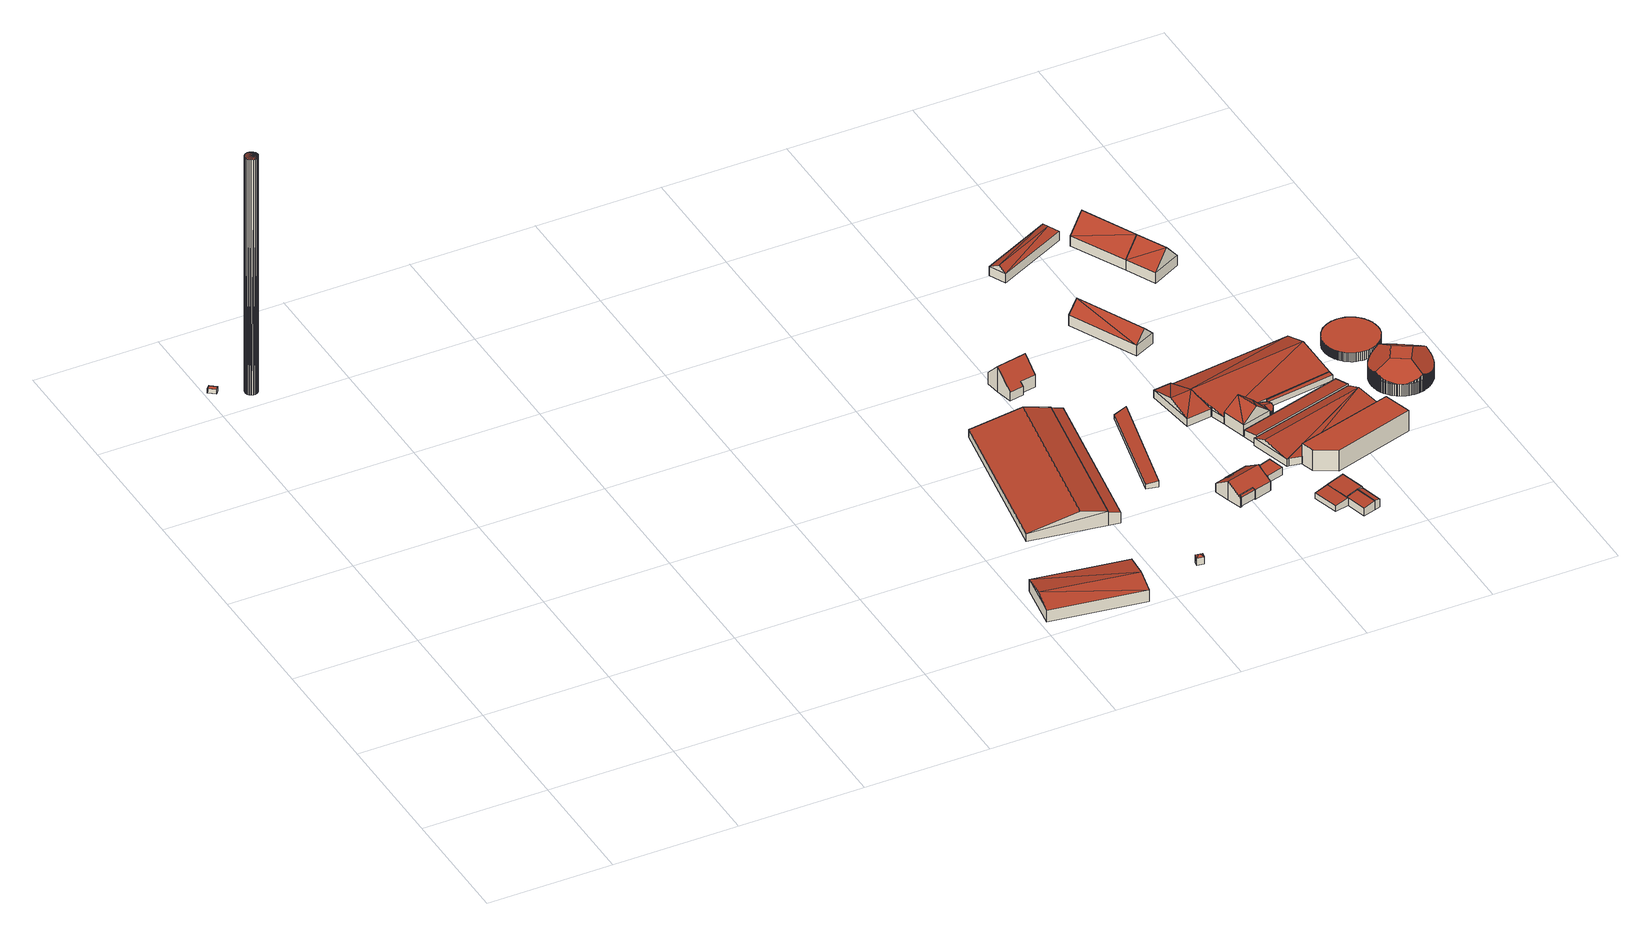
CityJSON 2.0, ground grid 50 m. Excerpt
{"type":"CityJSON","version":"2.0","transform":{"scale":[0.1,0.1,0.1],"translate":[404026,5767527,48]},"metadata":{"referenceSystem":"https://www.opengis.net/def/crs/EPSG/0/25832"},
"CityObjects":{
"building1":{"type":"Building","attributes":{"Gemeindeschluessel":"05515000","Geometrietyp2DReferenz":"3000","function":"31001_2500","roofType":"1000","measuredHeight":1.93},"address":[{"country":"Germany","locality":"Münster","thoroughfareNumber":"43c","thoroughfareName":"Sprakelweg"}],"geometry":[{"type":"Solid","lod":"2","boundaries":[[[[0,1,2,3]],[[4,5,1,0]],[[6,7,5,4]],[[3,2,7,6]],[[4,0,3,6]],[[1,5,7,2]]]],"semantics":{"surfaces":[{"type":"WallSurface"},{"type":"RoofSurface"},{"type":"GroundSurface"}],"values":[[0,0,0,0,1,2]]}}]},
"building2":{"type":"Building","attributes":{"Geometrietyp2DReferenz":"1000","Gemeindeschluessel":"05515000","function":"51002_1220","roofType":"9999","measuredHeight":103.25},"geometry":[{"type":"Solid","lod":"2","boundaries":[[[[8,9,10]],[[9,11,10]],[[12,13,8]],[[13,9,8]],[[14,15,12]],[[15,13,12]],[[16,17,14]],[[17,15,14]],[[18,19,16]],[[19,17,16]],[[20,21,18]],[[21,19,18]],[[22,23,20]],[[23,21,20]],[[24,25,22]],[[25,23,22]],[[26,27,24]],[[27,25,24]],[[28,29,26]],[[29,27,26]],[[30,31,28]],[[31,29,28]],[[32,33,30]],[[33,31,30]],[[34,35,32]],[[35,33,32]],[[36,37,34]],[[37,35,34]],[[38,39,36]],[[39,37,36]],[[40,41,38]],[[41,39,38]],[[42,43,40]],[[43,41,40]],[[44,45,42]],[[45,43,42]],[[46,47,44]],[[47,45,44]],[[10,11,46]],[[11,47,46]],[[11,9,47]],[[9,13,47]],[[13,15,47]],[[15,17,47]],[[17,19,47]],[[19,21,47]],[[21,23,47]],[[23,25,47]],[[25,27,47]],[[27,29,47]],[[29,31,47]],[[31,33,47]],[[33,35,47]],[[35,37,47]],[[37,39,47]],[[39,41,47]],[[41,43,47]],[[43,45,47]],[[8,10,12]],[[10,46,12]],[[46,44,12]],[[44,42,12]],[[42,40,12]],[[40,38,12]],[[38,36,12]],[[36,34,12]],[[34,32,12]],[[32,30,12]],[[30,28,12]],[[28,26,12]],[[26,24,12]],[[24,22,12]],[[22,20,12]],[[20,18,12]],[[18,16,12]],[[16,14,12]]]],"semantics":{"surfaces":[{"type":"WallSurface"},{"type":"GroundSurface"},{"type":"RoofSurface"}],"values":[[0,0,0,0,0,0,0,0,0,0,0,0,0,0,0,0,0,0,0,0,0,0,0,0,0,0,0,0,0,0,0,0,0,0,0,0,0,0,0,0,1,1,1,1,1,1,1,1,1,1,1,1,1,1,1,1,1,1,2,2,2,2,2,2,2,2,2,2,2,2,2,2,2,2,2,2]]}}]},
"building3":{"type":"Building","attributes":{"Gemeindeschluessel":"05515000","Geometrietyp2DReferenz":"3000","function":"51009_1610","roofType":"3100","measuredHeight":6.9},"geometry":[{"type":"Solid","lod":"2","boundaries":[[[[48,49,50,51]],[[52,53,49,48]],[[54,55,53,52]],[[51,50,55,54]],[[48,56,52]],[[54,57,51]],[[56,48,51]],[[51,57,56]],[[52,56,57]],[[57,54,52]],[[49,53,55,50]]]],"semantics":{"surfaces":[{"type":"WallSurface"},{"type":"RoofSurface"},{"type":"GroundSurface"}],"values":[[0,0,0,0,0,0,1,1,1,1,2]]}}]},
"building4":{"type":"Building","attributes":{"Gemeindeschluessel":"05515000","Geometrietyp2DReferenz":"3000","function":"31001_2700","roofType":"3100","measuredHeight":8.53},"geometry":[{"type":"Solid","lod":"2","boundaries":[[[[58,59,60,61]],[[62,63,59,58]],[[64,65,63,62]],[[61,60,65,64]],[[58,66,62]],[[64,67,61]],[[61,67,66,58]],[[62,66,67,64]],[[59,63,65,60]]]],"semantics":{"surfaces":[{"type":"WallSurface"},{"type":"RoofSurface"},{"type":"GroundSurface"}],"values":[[0,0,0,0,0,0,1,1,2]]}}]},
"building5":{"type":"Building","attributes":{"Gemeindeschluessel":"05515000","Geometrietyp2DReferenz":"3000","function":"31001_2500","roofType":"5000","measuredHeight":3.72},"address":[{"country":"Germany","locality":"Münster","thoroughfareNumber":"43b","thoroughfareName":"Sprakelweg"}],"geometry":[{"type":"Solid","lod":"2","boundaries":[[[[68,69,70,71]],[[72,73,69,68]],[[74,75,73,72]],[[71,70,75,74]],[[76,74,72,77]],[[72,68,77]],[[77,68,71,76]],[[71,74,76]],[[69,73,75,70]]]],"semantics":{"surfaces":[{"type":"WallSurface"},{"type":"RoofSurface"},{"type":"GroundSurface"}],"values":[[0,0,0,0,1,1,1,1,2]]}}]},
"building6":{"type":"Building","attributes":{"Gemeindeschluessel":"05515000","Geometrietyp2DReferenz":"3000","function":"51009_1610","roofType":"2100","measuredHeight":6},"geometry":[{"type":"Solid","lod":"2","boundaries":[[[[78,79,80,81]],[[82,83,79,78]],[[84,85,83,82]],[[81,80,85,84]],[[82,78,81,84]],[[79,83,85,80]]]],"semantics":{"surfaces":[{"type":"WallSurface"},{"type":"RoofSurface"},{"type":"GroundSurface"}],"values":[[0,0,0,0,1,2]]}}]},
"building7":{"type":"Building","attributes":{"Gemeindeschluessel":"05515000","Geometrietyp2DReferenz":"3000","function":"31001_1000","roofType":"3100","measuredHeight":11.17},"address":[{"country":"Germany","locality":"Münster","thoroughfareNumber":"43a","thoroughfareName":"Sprakelweg"}],"geometry":[{"type":"Solid","lod":"2","boundaries":[[[[86,87,88,89]],[[90,91,87,86]],[[92,93,91,90]],[[94,95,93,92]],[[96,97,95,94]],[[98,99,97,96]],[[100,101,99,98]],[[89,88,101,100]],[[94,92,90,96]],[[86,89,100,98,96,90]],[[87,91,93,95,97,99,101,88]]]],"semantics":{"surfaces":[{"type":"WallSurface"},{"type":"RoofSurface"},{"type":"GroundSurface"}],"values":[[0,0,0,0,0,0,0,0,1,1,2]]}}]},
"building8":{"type":"Building","attributes":{"Gemeindeschluessel":"05515000","Geometrietyp2DReferenz":"3000","function":"31001_2700","roofType":"2100","measuredHeight":2.74},"geometry":[{"type":"Solid","lod":"2","boundaries":[[[[102,103,104,105]],[[106,107,103,102]],[[108,109,107,106]],[[105,104,109,108]],[[106,102,105,108]],[[103,107,109,104]]]],"semantics":{"surfaces":[{"type":"WallSurface"},{"type":"RoofSurface"},{"type":"GroundSurface"}],"values":[[0,0,0,0,1,2]]}}]},
"building9":{"type":"Building","attributes":{"Gemeindeschluessel":"05515000","Geometrietyp2DReferenz":"3000","function":"51009_1610","roofType":"2100","measuredHeight":4.3},"geometry":[{"type":"Solid","lod":"2","boundaries":[[[[110,111,112,113]],[[114,115,111,110]],[[116,117,115,114]],[[113,112,117,116]],[[114,110,113,116]],[[111,115,117,112]]]],"semantics":{"surfaces":[{"type":"WallSurface"},{"type":"RoofSurface"},{"type":"GroundSurface"}],"values":[[0,0,0,0,1,2]]}}]},
"building10":{"type":"Building","attributes":{"Gemeindeschluessel":"05515000","Geometrietyp2DReferenz":"3000","function":"51009_1610","roofType":"2100","measuredHeight":4.49},"geometry":[{"type":"Solid","lod":"2","boundaries":[[[[118,119,120,121]],[[122,123,119,118]],[[124,125,123,122]],[[121,120,125,124]],[[122,118,121,124]],[[119,123,125,120]]]],"semantics":{"surfaces":[{"type":"WallSurface"},{"type":"RoofSurface"},{"type":"GroundSurface"}],"values":[[0,0,0,0,1,2]]}}]},
"building11":{"type":"Building","attributes":{"Gemeindeschluessel":"05515000","Geometrietyp2DReferenz":"3000","function":"31001_1000","roofType":"3100","measuredHeight":7.99},"address":[{"country":"Germany","locality":"Münster","thoroughfareNumber":"43","thoroughfareName":"Sprakelweg"}],"geometry":[{"type":"Solid","lod":"2","boundaries":[[[[126,127,128,110]],[[129,130,127,126]],[[114,131,130,129]],[[132,133,131,114]],[[134,135,133,132]],[[136,137,135,134]],[[138,139,137,136]],[[122,140,139,138]],[[118,141,140,122]],[[142,143,141,118]],[[144,145,143,142]],[[146,147,145,144]],[[148,149,147,146]],[[150,151,149,148]],[[152,153,151,150]],[[110,128,153,152]],[[146,144,142,118,122,138,136,134,148]],[[132,114,129,126,110,152,150,148,134]],[[127,130,131,133,135,137,139,140,141,143,145,147,149,151,153,128]]]],"semantics":{"surfaces":[{"type":"WallSurface"},{"type":"RoofSurface"},{"type":"GroundSurface"}],"values":[[0,0,0,0,0,0,0,0,0,0,0,0,0,0,0,0,1,1,2]]}}]},
"building12":{"type":"Building","attributes":{"Gemeindeschluessel":"05515000","Geometrietyp2DReferenz":"3000","function":"51009_1610","roofType":"1000","measuredHeight":3.17},"geometry":[{"type":"Solid","lod":"2","boundaries":[[[[154,155,156,157]],[[158,159,155,154]],[[160,161,159,158]],[[157,156,161,160]],[[158,154,157,160]],[[155,159,161,156]]]],"semantics":{"surfaces":[{"type":"WallSurface"},{"type":"RoofSurface"},{"type":"GroundSurface"}],"values":[[0,0,0,0,1,2]]}}]},
"building13":{"type":"Building","attributes":{"Gemeindeschluessel":"05515000","Geometrietyp2DReferenz":"3000","function":"31001_2460","roofType":"2100","measuredHeight":3.37},"geometry":[{"type":"Solid","lod":"2","boundaries":[[[[162,163,164,165]],[[166,167,163,162]],[[168,169,167,166]],[[165,164,169,168]],[[166,162,165,168]],[[163,167,169,164]]]],"semantics":{"surfaces":[{"type":"WallSurface"},{"type":"RoofSurface"},{"type":"GroundSurface"}],"values":[[0,0,0,0,1,2]]}}]},
"building14":{"type":"Building","attributes":{"Gemeindeschluessel":"05515000","Geometrietyp2DReferenz":"3000","function":"51009_1610","roofType":"2100","measuredHeight":3.13},"geometry":[{"type":"Solid","lod":"2","boundaries":[[[[170,171,172,173]],[[174,175,171,170]],[[176,177,175,174]],[[173,172,177,176]],[[174,170,173,176]],[[171,175,177,172]]]],"semantics":{"surfaces":[{"type":"WallSurface"},{"type":"RoofSurface"},{"type":"GroundSurface"}],"values":[[0,0,0,0,1,2]]}}]},
"building15":{"type":"Building","attributes":{"Gemeindeschluessel":"05515000","Geometrietyp2DReferenz":"3000","function":"31001_2700"},"children":["building15-1","building15-2"]},
"building15-1":{"type":"BuildingPart","attributes":{"roofType":"2100","measuredHeight":4.06},"parents":["building15"],"geometry":[{"type":"Solid","lod":"2","boundaries":[[[[178,179,180,181]],[[182,183,184,185,186]],[[187,188,183,182]],[[181,180,188,187]],[[182,186,189,178,181,187]],[[179,184,183,188,180]],[[185,189,186]],[[184,179,178,189,185]]]],"semantics":{"surfaces":[{"type":"WallSurface"},{"type":"RoofSurface"},{"type":"GroundSurface"},{"type":"ClosureSurface"}],"values":[[0,0,0,0,1,2,0,3]]}}]},
"building15-2":{"type":"BuildingPart","attributes":{"roofType":"2100","measuredHeight":4},"parents":["building15"],"geometry":[{"type":"Solid","lod":"2","boundaries":[[[[190,191,192,193]],[[185,184,191,190]],[[193,192,179,178,194]],[[189,185,190,193,194]],[[191,184,179,192]],[[189,194,178]],[[184,185,189,178,179]]]],"semantics":{"surfaces":[{"type":"WallSurface"},{"type":"RoofSurface"},{"type":"GroundSurface"},{"type":"ClosureSurface"}],"values":[[0,0,0,1,2,0,3]]}}]},
"building16":{"type":"Building","attributes":{"Gemeindeschluessel":"05515000","Geometrietyp2DReferenz":"3000","function":"51009_1610","roofType":"2100","measuredHeight":3.94},"geometry":[{"type":"Solid","lod":"2","boundaries":[[[[195,196,197,198]],[[199,200,196,195]],[[201,202,200,199]],[[198,197,202,201]],[[199,195,198,201]],[[196,200,202,197]]]],"semantics":{"surfaces":[{"type":"WallSurface"},{"type":"RoofSurface"},{"type":"GroundSurface"}],"values":[[0,0,0,0,1,2]]}}]},
"building17":{"type":"Building","attributes":{"Gemeindeschluessel":"05515000","Geometrietyp2DReferenz":"3000","function":"31001_2700","roofType":"3100","measuredHeight":9.33},"geometry":[{"type":"Solid","lod":"2","boundaries":[[[[203,204,205,206]],[[207,208,204,203]],[[209,210,208,207]],[[206,205,210,209]],[[203,211,207]],[[209,212,206]],[[206,212,211]],[[211,203,206]],[[212,209,207]],[[207,211,212]],[[204,208,210,205]]]],"semantics":{"surfaces":[{"type":"WallSurface"},{"type":"RoofSurface"},{"type":"GroundSurface"}],"values":[[0,0,0,0,0,0,1,1,1,1,2]]}}]},
"building18":{"type":"Building","attributes":{"Gemeindeschluessel":"05515000","Geometrietyp2DReferenz":"3000","function":"51003_1201","roofType":"5000","measuredHeight":2.66},"geometry":[{"type":"Solid","lod":"2","boundaries":[[[[213,214,215,216]],[[217,218,214,213]],[[219,220,218,217]],[[221,222,220,219]],[[223,224,222,221]],[[225,226,224,223]],[[227,228,226,225]],[[229,230,228,227]],[[231,232,230,229]],[[233,234,232,231]],[[235,236,234,233]],[[237,238,236,235]],[[239,240,238,237]],[[241,242,240,239]],[[243,244,242,241]],[[245,246,244,243]],[[247,248,246,245]],[[249,250,248,247]],[[251,252,250,249]],[[253,254,252,251]],[[255,256,254,253]],[[257,258,256,255]],[[259,260,258,257]],[[261,262,260,259]],[[263,264,262,261]],[[265,266,264,263]],[[267,268,266,265]],[[269,270,268,267]],[[271,272,270,269]],[[273,274,272,271]],[[275,276,274,273]],[[277,278,276,275]],[[279,280,278,277]],[[281,282,280,279]],[[283,284,282,281]],[[285,286,284,283]],[[287,288,286,285]],[[289,290,288,287]],[[291,292,290,289]],[[293,294,292,291]],[[295,296,294,293]],[[297,298,296,295]],[[299,300,298,297]],[[301,302,300,299]],[[303,304,302,301]],[[305,306,304,303]],[[307,308,306,305]],[[309,310,308,307]],[[311,312,310,309]],[[313,314,312,311]],[[315,316,314,313]],[[216,215,316,315]],[[275,273,271,317,318,295,293,291,289,287,285,283,281,279,277]],[[269,267,265,263,261,259,257,255,253,251,249,247,245,243,241,239,237,235,233,319,318,317]],[[295,318,319,231,229,227,225,223,221,219,217,213,216,315,313,311,309,307,305,303,301,299,297]],[[231,319,233]],[[269,317,271]],[[214,218,220,222,224,226,228,230,232,234,236,238,240,242,244,246,248,250,252,254,256,258,260,262,264,266,268,270,272,274,276,278,280,282,284,286,288,290,292,294,296,298,300,302,304,306,308,310,312,314,316,215]]]],"semantics":{"surfaces":[{"type":"WallSurface"},{"type":"RoofSurface"},{"type":"GroundSurface"}],"values":[[0,0,0,0,0,0,0,0,0,0,0,0,0,0,0,0,0,0,0,0,0,0,0,0,0,0,0,0,0,0,0,0,0,0,0,0,0,0,0,0,0,0,0,0,0,0,0,0,0,0,0,0,1,1,1,0,0,2]]}}]},
"building19":{"type":"Building","attributes":{"Gemeindeschluessel":"05515000","Geometrietyp2DReferenz":"3000","function":"31001_2700","roofType":"5000","measuredHeight":6.57},"geometry":[{"type":"Solid","lod":"2","boundaries":[[[[320,321,322,323]],[[324,325,321,320]],[[326,327,325,324]],[[323,322,327,326]],[[320,328,324]],[[326,329,323]],[[329,328,320]],[[320,323,329]],[[326,324,328]],[[328,329,326]],[[321,325,327,322]]]],"semantics":{"surfaces":[{"type":"WallSurface"},{"type":"RoofSurface"},{"type":"GroundSurface"}],"values":[[0,0,0,0,1,0,1,1,1,1,2]]}}]},
"building20":{"type":"Building","attributes":{"Gemeindeschluessel":"05515000","Geometrietyp2DReferenz":"3000","function":"31001_2700"},"children":["building20-1","building20-2","building20-3","building20-4","building20-5","building20-6"]},
"building20-1":{"type":"BuildingPart","attributes":{"roofType":"3100","measuredHeight":10.3},"parents":["building20"],"geometry":[{"type":"Solid","lod":"2","boundaries":[[[[330,331,332,333,334,335]],[[336,337,338,339,340,341]],[[342,343,344,345]],[[346,345,344]],[[343,330,335]],[[344,343,335]],[[346,344,335,336]],[[342,345,346,336,341]],[[343,342,341,330]],[[332,339,338,333]],[[331,330,341,340]],[[339,332,331,340]],[[337,336,335,334]],[[333,338,337,334]]]],"semantics":{"surfaces":[{"type":"WallSurface"},{"type":"RoofSurface"},{"type":"GroundSurface"},{"type":"ClosureSurface"}],"values":[[0,0,1,1,1,1,0,0,0,2,0,3,0,3]]}}]},
"building20-2":{"type":"BuildingPart","attributes":{"roofType":"3100","measuredHeight":6},"parents":["building20"],"geometry":[{"type":"Solid","lod":"2","boundaries":[[[[347,348,349,350,351]],[[334,333,352,353,354]],[[355,356,338,337]],[[357,358,356,355]],[[359,360,358,357]],[[351,350,361,362]],[[363,351,364]],[[362,365,364,351]],[[337,334,354,347,363,366]],[[367,368,369,370,366,363,364]],[[366,370,355,337]],[[370,369,357,355]],[[369,368,371,359,357]],[[363,347,351]],[[349,352,333,338,356,358,360,361,350]],[[348,347,354,353]],[[352,349,348,353]],[[333,334,337,338]],[[362,361,360,359]],[[368,367,371]],[[371,365,362,359]],[[367,364,365,371]]]],"semantics":{"surfaces":[{"type":"WallSurface"},{"type":"RoofSurface"},{"type":"GroundSurface"},{"type":"ClosureSurface"}],"values":[[0,0,0,0,0,0,1,1,1,1,0,0,0,0,2,0,3,3,3,0,3,3]]}}]},
"building20-3":{"type":"BuildingPart","attributes":{"roofType":"2100","measuredHeight":2.68},"parents":["building20"],"geometry":[{"type":"Solid","lod":"2","boundaries":[[[[353,352,372,373]],[[374,375,349,348]],[[373,372,375,374]],[[348,353,373,374]],[[352,349,375,372]],[[352,353,348,349]]]],"semantics":{"surfaces":[{"type":"WallSurface"},{"type":"RoofSurface"},{"type":"GroundSurface"},{"type":"ClosureSurface"}],"values":[[0,0,0,1,2,3]]}}]},
"building20-4":{"type":"BuildingPart","attributes":{"roofType":"3100","measuredHeight":6.17},"parents":["building20"],"geometry":[{"type":"Solid","lod":"2","boundaries":[[[[376,377,360,359,371]],[[378,379,377,376]],[[380,362,361,379,378]],[[376,381,378]],[[376,371,367,382]],[[382,381,376]],[[381,382,380]],[[380,378,381]],[[377,379,361,360]],[[380,365,362]],[[360,361,362,359]],[[362,365,371,359]],[[367,364,365,380,382]],[[365,364,367,371]]]],"semantics":{"surfaces":[{"type":"WallSurface"},{"type":"RoofSurface"},{"type":"GroundSurface"},{"type":"ClosureSurface"}],"values":[[0,0,0,0,1,1,1,1,2,0,3,3,0,3]]}}]},
"building20-5":{"type":"BuildingPart","attributes":{"roofType":"2100","measuredHeight":3.8},"parents":["building20"],"geometry":[{"type":"Solid","lod":"2","boundaries":[[[[383,384,332,331]],[[385,386,387,384,383]],[[340,339,388,389,390]],[[390,385,383,331,340]],[[384,387,388,339,332]],[[386,385,390,389]],[[388,387,386,389]],[[339,340,331,332]]]],"semantics":{"surfaces":[{"type":"WallSurface"},{"type":"RoofSurface"},{"type":"GroundSurface"},{"type":"ClosureSurface"}],"values":[[0,0,0,1,2,0,3,3]]}}]},
"building20-6":{"type":"BuildingPart","attributes":{"roofType":"5000","measuredHeight":5.18},"parents":["building20"],"geometry":[{"type":"Solid","lod":"2","boundaries":[[[[391,392,393,394]],[[395,396,392,391]],[[389,388,396,395]],[[397,398,387,386]],[[399,400,398,397]],[[394,393,400,399]],[[401,386,389,395,402]],[[399,397,401]],[[394,399,401]],[[391,394,401]],[[401,402,391]],[[401,397,386]],[[402,395,391]],[[392,396,388,387,398,400,393]],[[388,389,386,387]]]],"semantics":{"surfaces":[{"type":"WallSurface"},{"type":"RoofSurface"},{"type":"GroundSurface"},{"type":"ClosureSurface"}],"values":[[0,0,0,0,0,0,1,1,1,1,1,0,0,2,3]]}}]},
"building21":{"type":"Building","attributes":{"Gemeindeschluessel":"05515000","Geometrietyp2DReferenz":"3000","function":"51003_1201","roofType":"1000","measuredHeight":9},"geometry":[{"type":"Solid","lod":"2","boundaries":[[[[403,404,405,406]],[[407,408,404,403]],[[409,410,408,407]],[[411,412,410,409]],[[406,405,412,411]],[[409,407,403,406,411]],[[404,408,410,412,405]]]],"semantics":{"surfaces":[{"type":"WallSurface"},{"type":"RoofSurface"},{"type":"GroundSurface"}],"values":[[0,0,0,0,0,1,2]]}}]},
"building22":{"type":"Building","attributes":{"Gemeindeschluessel":"05515000","Geometrietyp2DReferenz":"3000","function":"31001_2700","roofType":"3100","measuredHeight":11.82},"geometry":[{"type":"Solid","lod":"2","boundaries":[[[[413,414,415,416]],[[417,418,414,413]],[[419,420,418,417]],[[416,415,420,419]],[[413,421,417]],[[419,422,416]],[[422,421,413]],[[413,416,422]],[[419,417,421]],[[421,422,419]],[[414,418,420,415]]]],"semantics":{"surfaces":[{"type":"WallSurface"},{"type":"RoofSurface"},{"type":"GroundSurface"}],"values":[[0,0,0,0,0,0,1,1,1,1,2]]}}]},
"building23":{"type":"Building","attributes":{"Gemeindeschluessel":"05515000","Geometrietyp2DReferenz":"3000","function":"31001_1000","roofType":"3100","measuredHeight":11.79},"address":[{"country":"Germany","locality":"Münster","thoroughfareNumber":"45","thoroughfareName":"Sprakelweg"}],"geometry":[{"type":"Solid","lod":"2","boundaries":[[[[423,424,420,425]],[[426,427,424,423]],[[428,415,427,426]],[[425,420,415,428]],[[423,429,426]],[[428,422,425]],[[423,425,422]],[[422,429,423]],[[429,422,428]],[[428,426,429]],[[424,427,415,420]]]],"semantics":{"surfaces":[{"type":"WallSurface"},{"type":"RoofSurface"},{"type":"GroundSurface"}],"values":[[0,0,0,0,0,0,1,1,1,1,2]]}}]},
"building24":{"type":"Building","attributes":{"Gemeindeschluessel":"05515000","Geometrietyp2DReferenz":"3000","function":"51002_1215","roofType":"5000","measuredHeight":10.64},"geometry":[{"type":"Solid","lod":"2","boundaries":[[[[430,431,432,433]],[[434,435,431,430]],[[436,437,435,434]],[[438,439,437,436]],[[440,441,439,438]],[[442,443,441,440]],[[444,445,443,442]],[[446,447,445,444]],[[448,449,447,446]],[[450,451,449,448]],[[452,453,451,450]],[[454,455,453,452]],[[456,457,455,454]],[[458,459,457,456]],[[460,461,459,458]],[[462,463,461,460]],[[464,465,463,462]],[[466,467,465,464]],[[468,469,467,466]],[[470,471,469,468]],[[472,473,471,470]],[[474,475,473,472]],[[476,477,475,474]],[[478,479,477,476]],[[480,481,479,478]],[[482,483,481,480]],[[484,485,483,482]],[[486,487,485,484]],[[488,489,487,486]],[[490,491,489,488]],[[492,493,491,490]],[[494,495,493,492]],[[496,497,495,494]],[[498,499,497,496]],[[500,501,499,498]],[[502,503,501,500]],[[504,505,503,502]],[[506,507,505,504]],[[508,509,507,506]],[[510,511,509,508]],[[512,513,511,510]],[[514,515,513,512]],[[516,517,515,514]],[[518,519,517,516]],[[520,521,519,518]],[[522,523,521,520]],[[524,525,523,522]],[[526,527,525,524]],[[528,529,527,526]],[[530,531,529,528]],[[532,533,531,530]],[[534,535,533,532]],[[536,537,535,534]],[[538,539,537,536]],[[540,541,539,538]],[[542,543,541,540]],[[544,545,543,542]],[[546,547,545,544]],[[548,549,547,546]],[[550,551,549,548]],[[552,553,551,550]],[[554,555,553,552]],[[556,557,555,554]],[[558,559,557,556]],[[560,561,559,558]],[[562,563,561,560]],[[564,565,563,562]],[[566,567,565,564]],[[568,569,567,566]],[[570,571,569,568]],[[572,573,571,570]],[[574,575,573,572]],[[576,577,575,574]],[[578,579,577,576]],[[580,581,579,578]],[[582,583,581,580]],[[584,585,583,582]],[[586,587,585,584]],[[588,589,587,586]],[[590,591,589,588]],[[592,593,591,590]],[[594,595,593,592]],[[596,597,595,594]],[[598,599,597,596]],[[600,601,599,598]],[[602,603,601,600]],[[604,605,603,602]],[[606,607,605,604]],[[608,609,607,606]],[[610,611,609,608]],[[612,613,611,610]],[[614,615,613,612]],[[616,617,615,614]],[[618,619,617,616]],[[620,621,619,618]],[[622,623,621,620]],[[624,625,623,622]],[[626,627,625,624]],[[628,629,627,626]],[[630,631,629,628]],[[632,633,631,630]],[[634,635,633,632]],[[636,637,635,634]],[[638,639,637,636]],[[640,641,639,638]],[[642,643,641,640]],[[644,645,643,642]],[[646,647,645,644]],[[648,649,647,646]],[[650,651,649,648]],[[652,653,651,650]],[[654,655,653,652]],[[656,657,655,654]],[[658,659,657,656]],[[660,661,659,658]],[[662,663,661,660]],[[664,665,663,662]],[[666,667,665,664]],[[668,669,667,666]],[[670,671,669,668]],[[672,673,671,670]],[[674,675,673,672]],[[676,677,675,674]],[[678,679,677,676]],[[680,681,679,678]],[[682,683,681,680]],[[684,685,683,682]],[[686,687,685,684]],[[688,689,687,686]],[[433,432,689,688]],[[690,691,692,693,694,695,696,697,698,699,700,701,702,703,704,705,706,707,708,709,710,711,712,713,714,715,716,717,718,719,720,721,722,723,724,725,726]],[[727,728,729,730,731,732,733,734,735,736,737,738,739,740,741,742,743,744,745,746,747,748,749,750,751,752,753,754,755,756,757,758,759,692,691,760,761]],[[762,763,764,765,766,761,760,767,768,769,770,771,772,773,774,775,776,777,778,779,780,781,782,783,570,568,566,564,784,785,786,787,788,789,790]],[[768,767,690,726,791,792,793,794,795,796,797,798,799,800,801,802,803,804,805,806,807,808,809,810,811,812,813,814,815,816,817,818,819,820,821,822]],[[760,691,690,767]],[[822,821,604,602]],[[821,820,606,604]],[[819,818,610,608]],[[820,819,608,606]],[[817,816,614,612]],[[818,817,612,610]],[[815,814,618,616]],[[816,815,616,614]],[[813,812,622,620]],[[814,813,620,618]],[[812,811,624,622]],[[811,810,626,624]],[[809,808,630,628]],[[810,809,628,626]],[[807,806,634,632]],[[808,807,632,630]],[[806,805,636,634]],[[805,804,638,636]],[[804,803,640,638]],[[803,802,642,640]],[[802,801,644,642]],[[801,800,646,644]],[[800,799,648,646]],[[799,798,650,648]],[[798,797,652,650]],[[797,796,654,652]],[[796,795,656,654]],[[795,794,658,656]],[[794,793,660,658]],[[793,792,662,660]],[[792,791,664,662]],[[791,726,666,664]],[[769,768,822,602,600]],[[790,789,552,550]],[[789,788,554,552]],[[788,787,556,554]],[[787,786,558,556]],[[786,785,560,558]],[[785,784,562,560]],[[784,564,562]],[[783,572,570]],[[783,782,574,572]],[[782,781,576,574]],[[781,780,578,576]],[[780,779,580,578]],[[779,778,582,580]],[[778,777,584,582]],[[777,776,586,584]],[[776,775,588,586]],[[775,774,590,588]],[[774,773,592,590]],[[773,772,594,592]],[[772,771,596,594]],[[771,770,598,596]],[[770,769,600,598]],[[727,761,766,540,538]],[[766,765,542,540]],[[765,764,544,542]],[[764,763,546,544]],[[763,762,548,546]],[[762,790,550,548]],[[693,692,759,474,472]],[[759,758,476,474]],[[758,757,478,476]],[[757,756,480,478]],[[756,755,482,480]],[[755,754,484,482]],[[754,753,486,484]],[[753,752,488,486]],[[752,751,490,488]],[[750,749,494,492]],[[751,750,492,490]],[[749,748,496,494]],[[748,747,498,496]],[[747,746,500,498]],[[746,745,502,500]],[[745,744,504,502]],[[744,743,506,504]],[[743,742,508,506]],[[742,741,510,508]],[[741,740,512,510]],[[740,739,514,512]],[[739,738,516,514]],[[738,737,518,516]],[[737,736,520,518]],[[736,735,522,520]],[[735,734,524,522]],[[734,733,526,524]],[[733,732,528,526]],[[732,731,530,528]],[[731,730,532,530]],[[730,729,534,532]],[[729,728,536,534]],[[728,727,538,536]],[[726,725,668,666]],[[725,724,670,668]],[[724,723,672,670]],[[723,722,674,672]],[[722,721,676,674]],[[721,720,678,676]],[[720,719,680,678]],[[719,718,682,680]],[[718,717,684,682]],[[717,716,686,684]],[[716,715,688,686]],[[715,714,433,688]],[[714,713,430,433]],[[713,712,434,430]],[[712,711,436,434]],[[711,710,438,436]],[[710,709,440,438]],[[709,708,442,440]],[[708,707,444,442]],[[707,706,446,444]],[[706,705,448,446]],[[705,704,450,448]],[[704,703,452,450]],[[703,702,454,452]],[[702,701,456,454]],[[701,700,458,456]],[[700,699,460,458]],[[699,698,462,460]],[[698,697,464,462]],[[697,696,466,464]],[[696,695,468,466]],[[695,694,470,468]],[[694,693,472,470]],[[431,435,437,439,441,443,445,447,449,451,453,455,457,459,461,463,465,467,469,471,473,475,477,479,481,483,485,487,489,491,493,495,497,499,501,503,505,507,509,511,513,515,517,519,521,523,525,527,529,531,533,535,537,539,541,543,545,547,549,551,553,555,557,559,561,563,565,567,569,571,573,575,577,579,581,583,585,587,589,591,593,595,597,599,601,603,605,607,609,611,613,615,617,619,621,623,625,627,629,631,633,635,637,639,641,643,645,647,649,651,653,655,657,659,661,663,665,667,669,671,673,675,677,679,681,683,685,687,689,432]]]],"semantics":{"surfaces":[{"type":"WallSurface"},{"type":"RoofSurface"},{"type":"GroundSurface"}],"values":[[0,0,0,0,0,0,0,0,0,0,0,0,0,0,0,0,0,0,0,0,0,0,0,0,0,0,0,0,0,0,0,0,0,0,0,0,0,0,0,0,0,0,0,0,0,0,0,0,0,0,0,0,0,0,0,0,0,0,0,0,0,0,0,0,0,0,0,0,0,0,0,0,0,0,0,0,0,0,0,0,0,0,0,0,0,0,0,0,0,0,0,0,0,0,0,0,0,0,0,0,0,0,0,0,0,0,0,0,0,0,0,0,0,0,0,0,0,0,0,0,0,0,0,0,0,0,0,0,0,0,1,1,1,1,1,0,0,0,0,0,0,0,0,0,0,0,0,0,0,0,0,0,0,0,0,0,0,0,0,0,0,0,0,0,0,0,0,0,0,0,0,0,0,0,0,0,0,0,0,0,0,0,0,0,0,0,0,0,0,0,0,0,0,0,0,0,0,0,0,0,0,0,0,0,0,0,0,0,0,0,0,0,0,0,0,0,0,0,0,0,0,0,0,0,0,0,0,0,0,0,0,0,0,0,0,0,0,0,0,0,0,0,0,0,0,0,0,0,0,0,0,0,0,0,0,0,0,0,0,0,0,0,2]]}}]},
"building25":{"type":"Building","attributes":{"Gemeindeschluessel":"05515000","Geometrietyp2DReferenz":"3000","function":"51003_1201","roofType":"1000","measuredHeight":3.78},"geometry":[{"type":"Solid","lod":"2","boundaries":[[[[823,824,825,826]],[[827,828,824,823]],[[829,830,828,827]],[[831,832,830,829]],[[833,834,832,831]],[[835,836,834,833]],[[837,838,836,835]],[[839,840,838,837]],[[841,842,840,839]],[[843,844,842,841]],[[845,846,844,843]],[[847,848,846,845]],[[849,850,848,847]],[[851,852,850,849]],[[853,854,852,851]],[[855,856,854,853]],[[857,858,856,855]],[[859,860,858,857]],[[861,862,860,859]],[[863,864,862,861]],[[865,866,864,863]],[[867,868,866,865]],[[869,870,868,867]],[[871,872,870,869]],[[873,874,872,871]],[[875,876,874,873]],[[877,878,876,875]],[[879,880,878,877]],[[881,882,880,879]],[[883,884,882,881]],[[885,886,884,883]],[[887,888,886,885]],[[889,890,888,887]],[[891,892,890,889]],[[893,894,892,891]],[[895,896,894,893]],[[897,898,896,895]],[[899,900,898,897]],[[901,902,900,899]],[[903,904,902,901]],[[905,906,904,903]],[[907,908,906,905]],[[909,910,908,907]],[[911,912,910,909]],[[913,914,912,911]],[[915,916,914,913]],[[917,918,916,915]],[[919,920,918,917]],[[921,922,920,919]],[[923,924,922,921]],[[925,926,924,923]],[[927,928,926,925]],[[929,930,928,927]],[[931,932,930,929]],[[933,934,932,931]],[[935,936,934,933]],[[937,938,936,935]],[[939,940,938,937]],[[941,942,940,939]],[[943,944,942,941]],[[945,946,944,943]],[[947,948,946,945]],[[949,950,948,947]],[[951,952,950,949]],[[953,954,952,951]],[[955,956,954,953]],[[957,958,956,955]],[[959,960,958,957]],[[961,962,960,959]],[[963,964,962,961]],[[965,966,964,963]],[[967,968,966,965]],[[969,970,968,967]],[[971,972,970,969]],[[973,974,972,971]],[[975,976,974,973]],[[977,978,976,975]],[[979,980,978,977]],[[981,982,980,979]],[[983,984,982,981]],[[985,986,984,983]],[[987,988,986,985]],[[989,990,988,987]],[[991,992,990,989]],[[993,994,992,991]],[[995,996,994,993]],[[997,998,996,995]],[[999,1000,998,997]],[[1001,1002,1000,999]],[[1003,1004,1002,1001]],[[1005,1006,1004,1003]],[[1007,1008,1006,1005]],[[1009,1010,1008,1007]],[[1011,1012,1010,1009]],[[1013,1014,1012,1011]],[[1015,1016,1014,1013]],[[1017,1018,1016,1015]],[[1019,1020,1018,1017]],[[1021,1022,1020,1019]],[[1023,1024,1022,1021]],[[1025,1026,1024,1023]],[[1027,1028,1026,1025]],[[1029,1030,1028,1027]],[[826,825,1030,1029]],[[1027,1025,1023,1021,1019,1017,1015,1013,1011,1009,1007,1005,1003,1001,999,997,995,993,991,989,987,985,983,981,979,977,975,973,971,969,967,965,963,961,959,957,955,953,951,949,947,945,943,941,939,937,935,933,931,929,927,925,923,921,919,917,915,913,911,909,907,905,903,901,899,897,895,893,891,889,887,885,883,881,879,877,875,873,871,869,867,865,863,861,859,857,855,853,851,849,847,845,843,841,839,837,835,833,831,829,827,823,826,1029]],[[824,828,830,832,834,836,838,840,842,844,846,848,850,852,854,856,858,860,862,864,866,868,870,872,874,876,878,880,882,884,886,888,890,892,894,896,898,900,902,904,906,908,910,912,914,916,918,920,922,924,926,928,930,932,934,936,938,940,942,944,946,948,950,952,954,956,958,960,962,964,966,968,970,972,974,976,978,980,982,984,986,988,990,992,994,996,998,1000,1002,1004,1006,1008,1010,1012,1014,1016,1018,1020,1022,1024,1026,1028,1030,825]]]],"semantics":{"surfaces":[{"type":"WallSurface"},{"type":"RoofSurface"},{"type":"GroundSurface"}],"values":[[0,0,0,0,0,0,0,0,0,0,0,0,0,0,0,0,0,0,0,0,0,0,0,0,0,0,0,0,0,0,0,0,0,0,0,0,0,0,0,0,0,0,0,0,0,0,0,0,0,0,0,0,0,0,0,0,0,0,0,0,0,0,0,0,0,0,0,0,0,0,0,0,0,0,0,0,0,0,0,0,0,0,0,0,0,0,0,0,0,0,0,0,0,0,0,0,0,0,0,0,0,0,0,0,1,2]]}}]}
},
"vertices":[
[14,2639,42],[14,2639,23],[2,2625,23],[2,2625,42],[40,2618,42],[40,2618,23],[29,2604,42],[29,2604,23],
[158,2556,1071],[158,2556,39],[153,2563,1071],[153,2563,39],[160,2549,1071],[160,2549,39],[160,2541,1071],[160,2541,39],[158,2534,1071],[158,2534,39],[153,2527,1071],[153,2527,39],[147,2523,1071],[147,2523,39],[140,2520,1071],[140,2520,39],[132,2520,1071],[132,2520,39],[124,2523,1071],[124,2523,39],[118,2527,1071],[118,2527,39],[113,2534,1071],[113,2534,39],[111,2541,1071],[111,2541,39],[111,2549,1071],[111,2549,39],[113,2556,1071],[113,2556,39],[118,2563,1071],[118,2563,39],[124,2567,1071],[124,2567,39],[132,2570,1071],[132,2570,39],[140,2570,1071],[140,2570,39],[147,2567,1071],[147,2567,39],
[2425,200,64],[2425,200,13],[2048,258,13],[2048,258,64],[2396,8,64],[2396,8,13],[2019,66,64],[2019,66,13],[2409,95,82],[2032,153,82],
[2274,1161,53],[2274,1161,21],[2169,516,21],[2169,516,53],[2575,1112,81],[2575,1112,21],[2470,467,81],[2470,467,21],[2472,1129,106],[2368,483,106],
[2650,135,33],[2650,135,2],[2677,129,2],[2677,129,33],[2655,156,33],[2655,156,2],[2682,150,33],[2682,150,2],[2669,142,40],[2663,143,40],
[2470,467,80],[2470,467,20],[2516,459,20],[2516,459,67],[2575,1112,80],[2575,1112,20],[2620,1105,67],[2620,1105,20],
[2504,1288,54],[2504,1288,16],[2561,1299,16],[2561,1299,54],[2491,1358,128],[2491,1358,16],[2481,1414,68],[2481,1414,16],[2602,1437,68],[2602,1437,16],[2612,1380,128],[2612,1380,16],[2622,1323,68],[2622,1323,16],[2558,1312,68],[2558,1312,16],
[2692,606,33],[2692,606,14],[2737,595,14],[2737,595,42],[2785,1029,32],[2785,1029,14],[2838,1042,42],[2838,1042,14],
[3007,376,53],[3007,376,16],[3004,386,16],[3004,386,59],[2945,358,53],[2945,358,16],[2942,368,59],[2942,368,16],
[2979,488,60],[2979,488,15],[2975,500,15],[2975,500,52],[2952,480,60],[2952,480,15],[2949,492,52],[2949,492,15],
[3004,386,60],[3004,386,13],[3007,376,13],[2942,368,60],[2942,368,13],[2945,358,13],[2940,357,53],[2940,357,13],[2922,417,93],[2922,417,13],[2904,479,51],[2904,479,13],[2949,492,51],[2949,492,13],[2952,480,13],[2979,488,13],[2975,500,51],[2975,500,13],[3045,520,52],[3045,520,13],[3051,496,67],[3051,496,13],[3063,457,93],[3063,457,13],[3070,433,77],[3070,433,13],[3080,398,53],[3080,398,13],
[3051,496,46],[3051,496,15],[3070,433,15],[3070,433,46],[3073,502,46],[3073,502,15],[3091,439,46],[3091,439,15],
[3141,522,48],[3141,522,14],[3073,502,14],[3073,502,45],[3159,459,48],[3159,459,14],[3091,439,45],[3091,439,14],
[3231,190,30],[3231,190,5],[3288,203,5],[3288,203,37],[3203,293,30],[3203,293,5],[3260,308,37],[3260,308,5],
[3336,225,43],[3336,225,4],[3358,231,4],[3358,231,45],[3260,308,38],[3260,308,4],[3286,211,4],[3286,211,37],[3286,211,38],[3332,328,45],[3332,328,4],[3304,216,40],
[3310,122,37],[3310,122,4],[3360,136,4],[3360,136,44],[3336,225,44],
[3360,136,45],[3360,136,5],[3382,142,5],[3382,142,41],[3336,225,45],[3336,225,5],[3358,231,41],[3358,231,5],
[2895,1594,61],[2895,1594,15],[3025,1322,15],[3025,1322,61],[2981,1636,61],[2981,1636,15],[3110,1362,61],[3110,1362,15],[2938,1615,108],[3068,1342,108],
[3257,812,23],[3257,812,14],[3257,810,14],[3257,810,22],[3256,814,25],[3256,814,14],[3255,816,26],[3255,816,14],[3254,819,28],[3254,819,14],[3254,822,29],[3254,822,14],[3254,825,32],[3254,825,14],[3254,828,34],[3254,828,14],[3255,831,37],[3255,831,14],[3256,835,40],[3256,835,14],[3258,838,40],[3258,838,14],[3261,841,40],[3261,841,14],[3264,844,39],[3264,844,14],[3267,847,38],[3267,847,14],[3271,848,37],[3271,848,14],[3275,850,37],[3275,850,14],[3279,850,36],[3279,850,14],[3283,850,36],[3283,850,14],[3286,850,35],[3286,850,14],[3290,849,35],[3290,849,14],[3293,847,35],[3293,847,14],[3296,846,35],[3296,846,14],[3298,844,35],[3298,844,14],[3300,842,35],[3300,842,14],[3302,840,35],[3302,840,14],[3303,839,36],[3303,839,14],[3304,837,36],[3304,837,14],[3305,835,36],[3305,835,14],[3306,833,36],[3306,833,14],[3307,830,36],[3307,830,14],[3307,828,35],[3307,828,14],[3308,825,33],[3308,825,14],[3308,822,32],[3308,822,14],[3307,818,31],[3307,818,14],[3306,815,29],[3306,815,14],[3305,811,28],[3305,811,14],[3303,808,27],[3303,808,14],[3301,805,26],[3301,805,14],[3298,802,25],[3298,802,14],[3294,800,25],[3294,800,14],[3290,798,25],[3290,798,14],[3287,797,25],[3287,797,14],[3283,796,23],[3283,796,14],[3279,796,22],[3279,796,14],[3275,797,21],[3275,797,14],[3272,798,20],[3272,798,14],[3269,799,20],[3269,799,14],[3266,801,20],[3266,801,14],[3264,802,20],[3264,802,14],[3262,804,20],[3262,804,14],[3260,806,21],[3260,806,14],[3259,808,22],[3259,808,14],[3307,831,37],[3276,825,41],[3257,836,41],
[3060,2113,64],[3060,2113,24],[2776,1975,24],[2776,1975,64],[3092,2048,64],[3092,2048,24],[2808,1910,64],[2808,1910,24],[3055,2061,89],[2795,1935,89],
[3265,762,62],[3265,762,40],[3265,762,12],[3241,846,12],[3241,846,40],[3241,846,62],[3116,825,62],[3116,825,40],[3116,825,12],[3144,727,12],[3144,727,40],[3144,727,62],[3144,727,63],[3204,744,115],[3178,835,115],[3144,728,63],[3116,825,63],
[3573,899,40],[3573,899,39],[3573,899,12],[3539,1154,12],[3539,1154,40],[3299,855,12],[3299,855,38],[3299,855,40],[3098,886,40],[3098,886,12],[3097,886,40],[3097,886,12],[3097,887,40],[3097,887,12],[3039,1088,12],[3039,1088,40],[3552,1060,72],[3067,990,72],[3043,1072,45],[3116,826,40],[3075,963,67],[3097,887,52],[3097,886,52],[3098,886,52],[3097,887,45],
[3300,842,12],[3300,842,36],[3576,878,36],[3576,878,12],
[2994,873,45],[2994,873,12],[2967,1079,45],[2967,1079,12],[3039,1088,45],[2981,976,74],[3068,987,74],
[3573,850,40],[3573,850,12],[3591,789,50],[3591,789,44],[3591,789,12],[3161,666,12],[3161,666,44],[3161,666,50],
[3199,498,44],[3199,498,12],[3204,499,12],[3204,499,44],[3152,664,44],[3152,664,12],[3645,602,44],[3645,602,12],[3253,490,44],[3253,490,12],[3606,738,64],[3167,612,64],
[3253,490,101],[3253,490,11],[3269,438,11],[3269,438,101],[3645,602,101],[3645,602,11],[3678,490,101],[3678,490,11],[3351,392,101],[3351,392,11],
[3112,2002,68],[3112,2002,24],[3219,1784,24],[3219,1784,68],[3229,2058,68],[3229,2058,24],[3337,1841,68],[3337,1841,24],[3171,2030,142],[3278,1812,142],
[3394,1724,69],[3394,1724,24],[3337,1841,69],[3278,1665,69],[3278,1665,24],[3219,1784,69],[3336,1695,142],
[3695,841,59],[3695,841,9],[3692,834,9],[3692,834,59],[3698,847,59],[3698,847,9],[3701,853,59],[3701,853,9],[3704,859,59],[3704,859,9],[3708,864,59],[3708,864,9],[3712,869,59],[3712,869,9],[3715,873,59],[3715,873,9],[3719,877,59],[3719,877,9],[3723,881,59],[3723,881,9],[3727,885,59],[3727,885,9],[3731,888,59],[3731,888,9],[3735,891,59],[3735,891,9],[3739,894,59],[3739,894,9],[3743,896,59],[3743,896,9],[3747,898,59],[3747,898,9],[3751,900,59],[3751,900,9],[3755,902,59],[3755,902,9],[3759,904,59],[3759,904,9],[3764,906,59],[3764,906,9],[3769,908,59],[3769,908,9],[3774,909,59],[3774,909,9],[3779,910,59],[3779,910,9],[3785,911,59],[3785,911,9],[3791,912,59],[3791,912,9],[3797,913,59],[3797,913,9],[3803,913,59],[3803,913,9],[3810,913,59],[3810,913,9],[3816,912,59],[3816,912,9],[3823,911,59],[3823,911,9],[3830,910,59],[3830,910,9],[3837,908,59],[3837,908,9],[3840,907,59],[3840,907,9],[3844,906,59],[3844,906,9],[3850,903,59],[3850,903,9],[3857,900,59],[3857,900,9],[3863,897,59],[3863,897,9],[3868,893,59],[3868,893,9],[3873,890,59],[3873,890,9],[3878,886,59],[3878,886,9],[3883,882,59],[3883,882,9],[3887,878,59],[3887,878,9],[3891,874,59],[3891,874,9],[3894,870,59],[3894,870,9],[3897,866,59],[3897,866,9],[3900,862,59],[3900,862,9],[3903,858,59],[3903,858,9],[3905,854,59],[3905,854,9],[3907,850,59],[3907,850,9],[3909,847,59],[3909,847,9],[3911,842,59],[3911,842,9],[3913,838,59],[3913,838,9],[3915,833,59],[3915,833,9],[3917,828,59],[3917,828,9],[3918,823,59],[3918,823,9],[3919,818,59],[3919,818,9],[3920,812,59],[3920,812,9],[3921,807,59],[3921,807,9],[3921,800,59],[3921,800,9],[3921,794,59],[3921,794,9],[3921,788,59],[3921,788,9],[3921,781,59],[3921,781,9],[3920,774,59],[3920,774,9],[3918,767,59],[3918,767,9],[3917,763,59],[3917,763,9],[3916,759,59],[3916,759,9],[3913,752,59],[3913,752,9],[3911,745,59],[3911,745,9],[3907,738,59],[3907,738,9],[3904,732,59],[3904,732,9],[3900,727,59],[3900,727,9],[3896,721,59],[3896,721,9],[3892,716,59],[3892,716,9],[3887,712,59],[3887,712,9],[3883,707,59],[3883,707,9],[3878,703,59],[3878,703,9],[3874,700,59],[3874,700,9],[3869,697,59],[3869,697,9],[3865,694,59],[3865,694,9],[3860,691,59],[3860,691,9],[3856,689,59],[3856,689,9],[3852,687,59],[3852,687,9],[3848,685,59],[3848,685,9],[3843,684,59],[3843,684,9],[3839,682,59],[3839,682,9],[3835,681,59],[3835,681,9],[3830,680,59],[3830,680,9],[3825,679,59],[3825,679,9],[3820,678,59],[3820,678,9],[3815,677,59],[3815,677,9],[3810,677,59],[3810,677,9],[3804,677,59],[3804,677,9],[3798,677,59],[3798,677,9],[3792,677,59],[3792,677,9],[3786,678,59],[3786,678,9],[3779,679,59],[3779,679,9],[3773,681,59],[3773,681,9],[3766,683,59],[3766,683,9],[3759,685,59],[3759,685,9],[3753,688,59],[3753,688,9],[3746,692,59],[3746,692,9],[3739,696,59],[3739,696,9],[3736,698,59],[3736,698,9],[3731,702,59],[3731,702,9],[3726,706,59],[3726,706,9],[3721,710,59],[3721,710,9],[3717,715,59],[3717,715,9],[3713,719,59],[3713,719,9],[3709,723,59],[3709,723,9],[3706,728,59],[3706,728,9],[3703,732,59],[3703,732,9],[3701,737,59],[3701,737,9],[3698,741,59],[3698,741,9],[3696,745,59],[3696,745,9],[3694,750,59],[3694,750,9],[3693,754,59],[3693,754,9],[3691,758,59],[3691,758,9],[3690,762,59],[3690,762,9],[3689,767,59],[3689,767,9],[3688,772,59],[3688,772,9],[3687,777,59],[3687,777,9],[3686,782,59],[3686,782,9],[3686,788,59],[3686,788,9],[3685,793,59],[3685,793,9],[3685,799,59],[3685,799,9],[3686,805,59],[3686,805,9],[3687,812,59],[3687,812,9],[3688,818,59],[3688,818,9],[3689,825,59],[3689,825,9],[3690,827,59],[3690,827,9],[3752,783,115],[3790,847,115],[3775,909,86],[3774,909,85],[3769,908,83],[3764,906,81],[3759,904,79],[3755,902,77],[3751,900,75],[3747,898,74],[3743,896,72],[3739,894,71],[3735,891,70],[3731,888,68],[3727,885,67],[3723,881,66],[3719,877,65],[3715,873,64],[3712,869,64],[3708,864,63],[3704,859,63],[3701,853,63],[3698,847,63],[3695,841,64],[3692,834,65],[3690,827,66],[3689,825,66],[3688,818,68],[3687,812,69],[3686,805,71],[3685,799,73],[3685,793,75],[3686,788,77],[3686,782,79],[3687,777,81],[3688,772,83],[3689,767,85],[3918,823,83],[3917,828,80],[3915,833,78],[3913,838,76],[3911,842,74],[3909,847,73],[3907,850,71],[3905,854,70],[3903,858,68],[3900,862,67],[3897,866,66],[3894,870,65],[3891,874,64],[3887,878,63],[3883,882,62],[3878,886,62],[3873,890,61],[3868,893,61],[3863,897,61],[3857,900,61],[3850,903,62],[3844,906,63],[3840,907,64],[3837,908,64],[3830,910,66],[3823,911,67],[3816,912,69],[3810,913,71],[3803,913,74],[3797,913,76],[3791,912,78],[3785,911,81],[3779,910,84],[3859,806,114],[3918,822,83],[3921,794,71],[3921,800,73],[3921,807,76],[3920,812,78],[3919,818,81],[3820,742,114],[3833,680,83],[3835,681,82],[3839,682,80],[3843,684,78],[3848,685,76],[3852,687,74],[3856,689,72],[3860,691,70],[3865,694,69],[3869,697,67],[3874,700,65],[3878,703,64],[3883,707,63],[3887,712,61],[3892,716,60],[3896,721,60],[3913,752,60],[3916,759,61],[3917,763,62],[3918,767,63],[3920,774,65],[3921,781,66],[3921,788,69],[3690,762,83],[3691,758,81],[3693,754,79],[3694,750,78],[3696,745,76],[3698,741,74],[3701,737,72],[3703,732,70],[3706,728,69],[3709,723,67],[3713,719,66],[3717,715,65],[3721,710,64],[3726,706,63],[3731,702,62],[3736,698,61],[3739,696,61],[3746,692,61],[3753,688,61],[3759,685,62],[3766,683,62],[3773,681,63],[3779,679,65],[3786,678,66],[3792,677,68],[3798,677,69],[3804,677,71],[3810,677,73],[3815,677,75],[3820,678,77],[3825,679,79],[3830,680,82],
[3839,1023,51],[3839,1023,13],[3840,1030,13],[3840,1030,51],[3838,1017,51],[3838,1017,13],[3836,1010,51],[3836,1010,13],[3833,1003,51],[3833,1003,13],[3830,996,51],[3830,996,13],[3826,989,51],[3826,989,13],[3822,983,51],[3822,983,13],[3818,976,51],[3818,976,13],[3812,970,51],[3812,970,13],[3807,964,51],[3807,964,13],[3800,959,51],[3800,959,13],[3794,954,51],[3794,954,13],[3787,950,51],[3787,950,13],[3779,946,51],[3779,946,13],[3772,943,51],[3772,943,13],[3764,940,51],[3764,940,13],[3756,938,51],[3756,938,13],[3748,936,51],[3748,936,13],[3740,936,51],[3740,936,13],[3732,935,51],[3732,935,13],[3725,936,51],[3725,936,13],[3717,937,51],[3717,937,13],[3710,938,51],[3710,938,13],[3703,940,51],[3703,940,13],[3697,942,51],[3697,942,13],[3690,944,51],[3690,944,13],[3684,947,51],[3684,947,13],[3679,950,51],[3679,950,13],[3674,953,51],[3674,953,13],[3669,957,51],[3669,957,13],[3664,960,51],[3664,960,13],[3660,964,51],[3660,964,13],[3657,968,51],[3657,968,13],[3653,971,51],[3653,971,13],[3650,975,51],[3650,975,13],[3647,979,51],[3647,979,13],[3644,982,51],[3644,982,13],[3642,986,51],[3642,986,13],[3640,989,51],[3640,989,13],[3638,992,51],[3638,992,13],[3636,996,51],[3636,996,13],[3634,1001,51],[3634,1001,13],[3633,1005,51],[3633,1005,13],[3631,1010,51],[3631,1010,13],[3629,1014,51],[3629,1014,13],[3628,1020,51],[3628,1020,13],[3627,1025,51],[3627,1025,13],[3626,1031,51],[3626,1031,13],[3626,1036,51],[3626,1036,13],[3626,1043,51],[3626,1043,13],[3626,1049,51],[3626,1049,13],[3626,1055,51],[3626,1055,13],[3627,1062,51],[3627,1062,13],[3629,1069,51],[3629,1069,13],[3631,1076,51],[3631,1076,13],[3633,1082,51],[3633,1082,13],[3636,1089,51],[3636,1089,13],[3640,1096,51],[3640,1096,13],[3644,1103,51],[3644,1103,13],[3648,1109,51],[3648,1109,13],[3653,1115,51],[3653,1115,13],[3659,1121,51],[3659,1121,13],[3665,1127,51],[3665,1127,13],[3672,1132,51],[3672,1132,13],[3679,1136,51],[3679,1136,13],[3686,1140,51],[3686,1140,13],[3694,1143,51],[3694,1143,13],[3702,1146,51],[3702,1146,13],[3709,1148,51],[3709,1148,13],[3717,1150,51],[3717,1150,13],[3725,1150,51],[3725,1150,13],[3733,1151,51],[3733,1151,13],[3741,1151,51],[3741,1151,13],[3748,1150,51],[3748,1150,13],[3755,1148,51],[3755,1148,13],[3762,1147,51],[3762,1147,13],[3769,1145,51],[3769,1145,13],[3775,1142,51],[3775,1142,13],[3781,1139,51],[3781,1139,13],[3787,1136,51],[3787,1136,13],[3792,1133,51],[3792,1133,13],[3797,1130,51],[3797,1130,13],[3801,1126,51],[3801,1126,13],[3806,1123,51],[3806,1123,13],[3809,1119,51],[3809,1119,13],[3813,1115,51],[3813,1115,13],[3816,1112,51],[3816,1112,13],[3819,1108,51],[3819,1108,13],[3822,1104,51],[3822,1104,13],[3824,1101,51],[3824,1101,13],[3826,1097,51],[3826,1097,13],[3828,1093,51],[3828,1093,13],[3830,1089,51],[3830,1089,13],[3832,1085,51],[3832,1085,13],[3834,1081,51],[3834,1081,13],[3836,1076,51],[3836,1076,13],[3837,1071,51],[3837,1071,13],[3838,1066,51],[3838,1066,13],[3839,1061,51],[3839,1061,13],[3840,1055,51],[3840,1055,13],[3841,1049,51],[3841,1049,13],[3841,1043,51],[3841,1043,13],[3841,1037,51],[3841,1037,13]
]}
